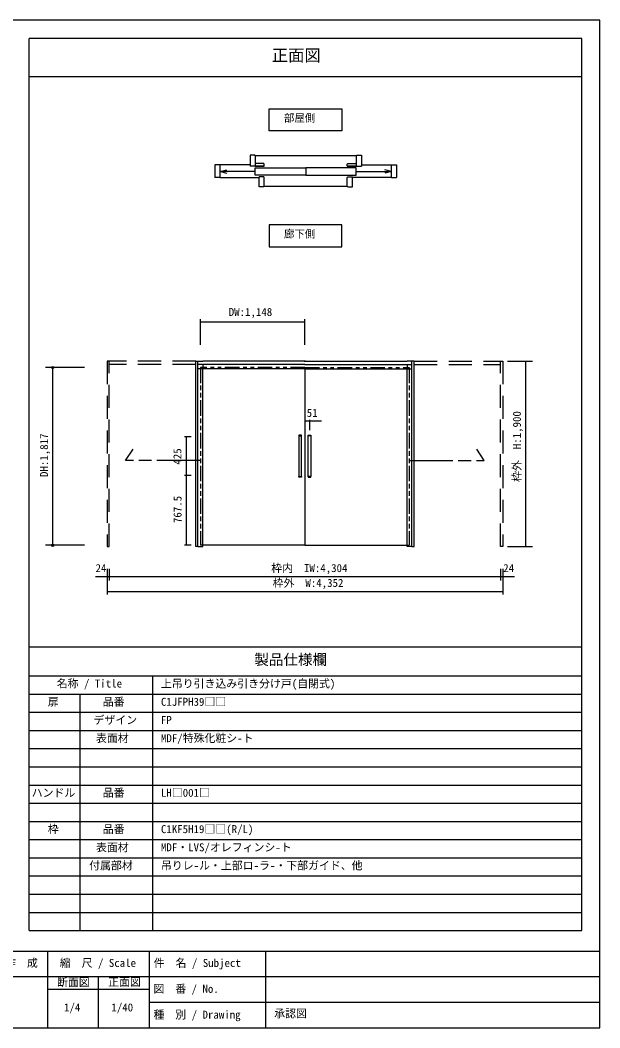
# Model space of a CAD drawing. Units: millimetres on the paper, enlarged 3 times, with parts at other scales. Extents: x -600 to 600, y -416 to 416.
# Drawn here: x 122 to 600, y -416 to 416 of the extents above; entities that cross this region are included whole.
import ezdxf
from ezdxf.enums import TextEntityAlignment as Align

# ---------------------------------------------------------------- set-up
doc = ezdxf.new("R2010")
doc.units = ezdxf.units.MM
doc.header["$LTSCALE"] = 3
doc.header["$PDMODE"] = 32
doc.header["$PDSIZE"] = 1.8
for name, pattern in [('CHAIN_DOUBLE_DASH', [23.5, 12, -1.5, 3.5, -1.5, 3.5, -1.5]), ('USER10', [9, 4, -1, 1, -1, 1, -1]), ('USER2', [9.525, 6.35, -3.175])]:
    doc.linetypes.add(name, pattern=pattern)
for name, color, linetype, lineweight in [('1-0', 7, 'Continuous', 25), ('1-3_0', 7, 'Continuous', 25), ('3-0', 7, 'Continuous', 25)]:
    doc.layers.add(name, color=color, linetype=linetype, lineweight=lineweight)
doc.styles.add('ＭＳ ゴシック', font='')
doc.styles.get('ＭＳ ゴシック').set_extended_font_data('MS Gothic')

msp = doc.modelspace()

# ---------------------------------------------------------------- linework, layer by layer
at = {"layer": '1-0'}
for p, q in [((585, -101.25), (585, 369)), ((129, -101.25), (585, -101.25))]:
    msp.add_line(p, q, dxfattribs=at)
msp.add_lwpolyline([(129, -101.25), (129, 369), (585, 369)], dxfattribs=at)
at = {"layer": '1-3_0'}
for p, q in [((585, 400.5), (129, 400.5)), ((129, -101.25), (129, 400.5)), ((585, -335.25), (585, 400.5)), ((129, 369), (585, 369)), ((129, -335.25), (129, -101.25)), ((129, -101.25), (585, -101.25)), ((129, -125.25), (585, -125.25)), ((231, -335.25), (231, -125.25)), ((129, -140.25), (585, -140.25)), ((171, -335.25), (171, -140.25)), ((129, -155.25), (585, -155.25)), ((129, -170.25), (585, -170.25)), ((129, -185.25), (585, -185.25)), ((129, -200.25), (585, -200.25)), ((129, -215.25), (585, -215.25)), ((129, -230.25), (585, -230.25)), ((129, -245.25), (585, -245.25)), ((129, -260.25), (585, -260.25)), ((129, -275.25), (585, -275.25)), ((129, -290.25), (585, -290.25)), ((129, -305.25), (585, -305.25)), ((129, -320.25), (585, -320.25)), ((129, -335.25), (585, -335.25)), ((600, -352.5), (-600, -352.5)), ((144, -352.5), (144, -415.5)), ((228, -352.5), (228, -415.5)), ((324, -352.5), (324, -415.5)), ((600, -373.5), (-357, -373.5)), ((186, -373.5), (186, -415.5)), ((228, -384), (144, -384)), ((600, -394.5), (228, -394.5))]:
    msp.add_line(p, q, dxfattribs=at)
msp.add_lwpolyline([(-600, -415.5), (600, -415.5), (600, 415.5), (-600, 415.5)], close=True, dxfattribs=at)
at = {"layer": '3-0'}
for p, q in [((311.277, 304.135), (311.277, 295.135)), ((315.597, 303.685), (315.597, 295.585)), ((398.899, 303.595), (315.597, 303.595)), ((398.899, 303.685), (398.899, 295.585)), ((403.219, 304.135), (403.219, 295.135)), ((282.284, 296.292), (282.284, 285.806)), ((286.604, 296.292), (282.284, 296.292)), ((311.277, 296.292), (286.604, 296.292)), ((286.604, 285.806), (286.604, 296.292)), ((286.763, 290.666), (291.979, 292.064)), ((315.597, 295.135), (311.277, 295.135)), ((315.544, 293.636), (357.248, 293.636)), ((315.544, 287.696), (315.544, 293.636)), ((322.593, 297.175), (315.597, 297.175)), ((323.021, 296.746), (322.593, 297.175)), ((323.021, 295.135), (323.021, 296.746)), ((357.248, 293.636), (357.248, 287.696)), ((398.951, 293.636), (357.248, 293.636)), ((357.248, 293.636), (357.248, 287.696)), ((391.474, 296.746), (391.903, 297.175)), ((391.474, 295.135), (391.474, 296.746)), ((391.903, 297.175), (398.899, 297.175)), ((398.899, 295.135), (403.219, 295.135)), ((398.951, 287.696), (398.951, 293.636)), ((403.219, 296.292), (427.891, 296.292)), ((427.732, 290.666), (422.516, 292.064)), ((427.891, 285.806), (427.891, 296.292)), ((427.891, 296.292), (432.211, 296.292)), ((432.211, 296.292), (432.211, 285.806)), ((286.604, 285.806), (282.284, 285.806)), ((286.604, 285.806), (318.656, 285.806)), ((286.763, 290.666), (291.979, 289.269)), ((315.544, 290.666), (286.763, 290.666)), ((357.248, 287.696), (315.544, 287.696)), ((318.656, 278.025), (318.656, 286.256)), ((357.248, 287.696), (398.951, 287.696)), ((395.839, 278.025), (395.839, 286.256)), ((427.891, 285.806), (395.839, 285.806)), ((398.951, 290.666), (427.732, 290.666)), ((427.732, 290.666), (422.516, 289.269)), ((427.891, 285.806), (432.211, 285.806)), ((322.976, 278.475), (391.519, 278.475)), ((270.458, 147.838), (270.458, 168.885)), ((356.558, 166.314), (270.458, 166.314)), ((356.558, 147.838), (356.558, 168.885)), ((195.083, 134.338), (193.283, 134.338)), ((266.408, 134.338), (272.183, 134.338)), ((266.408, -18.512), (266.408, 134.338)), ((268.208, -18.512), (268.208, 134.338)), ((356.05, 134.338), (272.183, 134.338)), ((357.066, 134.338), (354.233, 134.338)), ((356.05, 134.338), (358.883, 134.338)), ((357.066, 134.338), (440.933, 134.338)), ((446.708, 134.338), (440.933, 134.338)), ((444.908, -18.512), (444.908, 134.338)), ((446.708, -18.512), (446.708, 134.338)), ((518.033, 134.338), (519.833, 134.338)), ((523.683, 134.338), (544.348, 134.338)), ((538.56, 134.338), (538.56, -18.512)), ((174.533, 129.088), (142.498, 129.088)), ((148.286, 129.088), (148.286, -17.537)), ((356.558, 131.638), (268.208, 131.638)), ((356.558, 127.888), (268.208, 127.888)), ((356.558, 131.638), (444.908, 131.638)), ((356.558, 128.263), (356.558, -17.537)), ((356.558, 128.263), (356.558, -17.537)), ((356.558, 127.888), (444.908, 127.888)), ((356.558, 85.985), (356.558, 77.248)), ((356.558, 85.985), (356.558, 77.248)), ((356.558, 85.028), (370.268, 85.028)), ((360.383, 85.985), (360.383, 77.248)), ((262.618, 71.901), (257.19, 71.901)), ((258.469, 71.901), (258.469, 40.026)), ((353.858, 39.126), (353.858, 72.801)), ((359.258, 39.126), (359.258, 72.801)), ((262.618, 40.026), (257.19, 40.026)), ((258.469, 40.026), (258.469, -17.537)), ((174.533, -17.537), (142.498, -17.537)), ((262.618, -17.537), (257.19, -17.537)), ((356.558, -17.537), (270.458, -17.537)), ((356.558, -17.537), (270.458, -17.537)), ((356.558, -17.537), (442.658, -17.537)), ((356.558, -17.537), (442.658, -17.537)), ((523.683, -18.512), (544.348, -18.512)), ((193.283, -36.948), (193.283, -58.225)), ((195.083, -36.948), (195.083, -46.676)), ((518.033, -36.948), (518.033, -46.676)), ((519.833, -36.948), (519.833, -58.225)), ((183.627, -43.407), (529.489, -43.407)), ((193.283, -55.654), (519.833, -55.654))]:
    msp.add_line(p, q, dxfattribs=at)
at = {"layer": '3-0', "linetype": 'USER2'}
for p, q in [((266.408, 134.338), (195.083, 134.338)), ((446.708, 134.338), (518.033, 134.338)), ((266.408, 131.638), (195.083, 131.638)), ((272.183, 131.638), (272.183, 127.888)), ((440.933, 131.638), (440.933, 127.888)), ((446.708, 131.638), (518.033, 131.638))]:
    msp.add_line(p, q, dxfattribs=at)
at = {"layer": '3-0', "linetype": 'USER10'}
for p, q in [((270.458, 129.088), (270.458, -17.537)), ((356.558, 129.088), (270.458, 129.088)), ((356.558, 129.088), (270.458, 129.088)), ((270.458, 129.088), (270.458, 128.263)), ((270.458, 128.263), (270.458, -17.537)), ((356.558, 129.088), (442.658, 129.088)), ((356.558, 129.088), (442.658, 129.088)), ((356.558, 129.088), (356.558, 128.263)), ((356.558, 129.088), (356.558, 128.263)), ((442.658, 129.088), (442.658, -17.537)), ((442.658, 129.088), (442.658, 128.263)), ((442.658, 128.263), (442.658, -17.537))]:
    msp.add_line(p, q, dxfattribs=at)
at = {"layer": '3-0', "linetype": 'CHAIN_DOUBLE_DASH'}
for p, q in [((356.558, 129.088), (356.558, -17.537)), ((356.558, 129.088), (356.558, -17.537)), ((268.208, -18.512), (266.408, -18.512)), ((444.908, -18.512), (446.708, -18.512))]:
    msp.add_line(p, q, dxfattribs=at)
at = {"layer": '3-0'}
for points in [[(327, 342.28), (387, 342.28), (387, 324.28), (327, 324.28)], [(327, 228.674), (387, 228.674), (387, 246.674), (327, 246.674)], [(353.858, 73.213), (351.608, 73.213), (351.608, 72.801), (353.858, 72.801)], [(359.258, 73.213), (361.508, 73.213), (361.508, 72.801), (359.258, 72.801)]]:
    msp.add_lwpolyline(points, close=True, dxfattribs=at)
for points in [[(315.597, 303.685), (315.147, 304.135), (311.277, 304.135)], [(398.899, 303.685), (399.349, 304.135), (403.219, 304.135)], [(315.597, 297.175), (315.597, 295.135), (323.021, 295.135), (315.597, 295.135)], [(398.899, 297.175), (398.899, 295.135), (391.474, 295.135), (398.899, 295.135)], [(322.976, 278.475), (322.976, 285.806), (322.526, 286.256), (318.656, 286.256)], [(391.519, 278.475), (391.519, 285.806), (391.969, 286.256), (395.839, 286.256)], [(322.976, 278.475), (322.526, 278.025), (318.656, 278.025)], [(391.519, 278.475), (391.969, 278.025), (395.839, 278.025)], [(268.208, -18.512), (272.183, -18.512), (272.183, 127.888)], [(444.908, -18.512), (440.933, -18.512), (440.933, 127.888)], [(351.608, 72.801), (351.608, 39.126), (353.858, 39.126), (353.858, 38.713), (351.608, 38.713), (351.608, 39.126)], [(361.508, 72.801), (361.508, 39.126), (359.258, 39.126), (359.258, 38.713), (361.508, 38.713), (361.508, 39.126)]]:
    msp.add_lwpolyline(points, dxfattribs=at)
at = {"layer": '3-0', "linetype": 'USER2'}
for points in [[(193.283, 134.338), (193.283, -18.512), (195.083, -18.512), (195.083, 134.338)], [(519.833, 134.338), (519.833, -18.512), (518.033, -18.512), (518.033, 134.338)]]:
    msp.add_lwpolyline(points, dxfattribs=at)
at = {"layer": '3-0', "linetype": 'CHAIN_DOUBLE_DASH'}
for points in [[(270.458, 52.353), (208.492, 52.353), (214.667, 61.635)], [(442.658, 52.353), (504.623, 52.353), (498.448, 61.635)]]:
    msp.add_lwpolyline(points, dxfattribs=at)
at = {"layer": '3-0'}
for p in [(148.286, 129.088), (148.286, -17.537)]:
    msp.add_point(p, dxfattribs=at)

# ---------------------------------------------------------------- texts
at = {"layer": '1-0', "style": 'ＭＳ ゴシック'}
for s, p in [('断面図', (151.91, -383.144)), ('正面図', (194.149, -382.931))]:
    msp.add_text(s, height=6.598, dxfattribs=at).set_placement(p, align=Align.BOTTOM_LEFT)
at = {"layer": '1-3_0', "style": 'ＭＳ ゴシック'}
for s, height, p in [('正面図', 9.897, (329.172, 378.593)), ('製品仕様欄', 8.798, (314.819, -118.821)), ('名称 / Title', 6.598, (151.692, -136.817)), ('上吊り引き込み引き分け戸(自閉式)', 6.598, (237.7, -136.909)), ('扉', 6.598, (144.364, -151.909)), ('品番', 6.598, (189.729, -151.909)), ('C1JFPH39□□', 6.598, (237.7, -151.909)), ('デザイン', 6.598, (182.108, -166.909)), ('FP', 6.598, (237.7, -166.909)), ('表面材', 6.598, (184.093, -181.909)), ('MDF/特殊化粧シ-ト', 6.598, (237.7, -181.909)), ('ハンドル', 6.598, (131.044, -226.909)), ('品番', 6.598, (189.729, -226.909)), ('LH□001□', 6.598, (237.7, -226.909)), ('枠', 6.598, (144.364, -256.909)), ('品番', 6.598, (189.729, -256.909)), ('C1KF5H19□□(R/L)', 6.598, (237.7, -256.909)), ('表面材', 6.598, (184.093, -271.909)), ('MDF・LVS/オレフィンシ-ト', 6.598, (237.7, -271.909)), ('付属部材', 6.598, (178.457, -286.909)), ('吊りレ-ル・上部ロ-ラ-・下部ガイド、他', 6.598, (237.7, -286.909)), ('作\u3000成', 6.598, (109.1, -367.264)), ('縮\u3000尺 / Scale', 6.598, (154.255, -367.264)), ('件\u3000名 / Subject', 6.598, (231.783, -367.271)), ('図\u3000番 / No.', 6.598, (231.532, -388.605)), ('1/4', 6.598, (157.717, -403.934)), ('1/40', 6.598, (196.804, -403.934)), ('種\u3000別 / Drawing', 6.598, (231.583, -409.886)), ('承認図', 6.598, (331.209, -408.929))]:
    msp.add_text(s, height=height, dxfattribs=at).set_placement(p, align=Align.BOTTOM_LEFT)
at = {"layer": '3-0', "style": 'ＭＳ ゴシック'}
for s, height, p in [('部屋側', 6.284, (339.275, 329.817)), ('廊下側', 6.284, (339.275, 234.211)), ('DW:1,148', 6.598, (293.667, 169.588)), ('51', 6.598, (358.032, 86.39)), ('24', 6.598, (183.735, -41.631)), ('枠内\u3000IW:4,304', 6.598, (328.768, -41.631)), ('24', 6.598, (520.263, -41.631)), ('枠外\u3000W:4,352', 6.598, (329.932, -53.878))]:
    msp.add_text(s, height=height, dxfattribs=at).set_placement(p, align=Align.BOTTOM_LEFT)
for s, p in [('枠外\u3000H:1,900', (536.784, 34.654)), ('DH:1,817', (146.51, 38.746)), ('425', (256.553, 48.932)), ('767.5', (256.693, 0.757))]:
    msp.add_text(s, height=6.598, rotation=90, dxfattribs=at).set_placement(p, align=Align.BOTTOM_LEFT)

doc.saveas('drawing.dxf')
